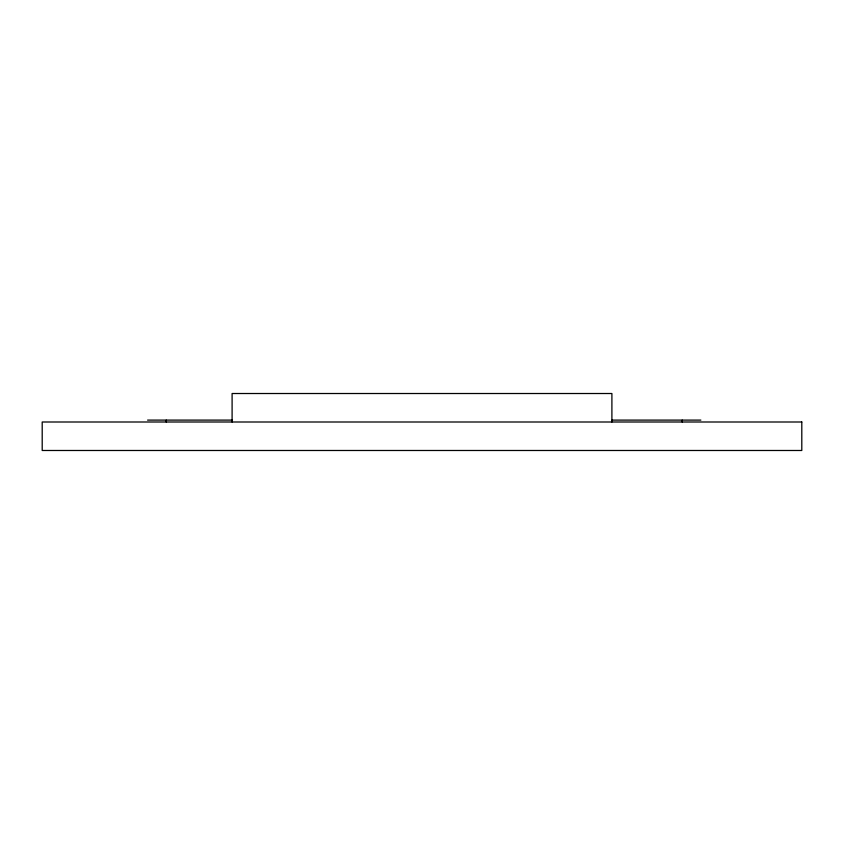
<?xml version="1.0" encoding="UTF-8"?>
<svg xmlns="http://www.w3.org/2000/svg" width="844" height="844" viewBox="0 0 844 844"><rect width="100%" height="100%" fill="white"/><g stroke="black" fill="none" stroke-linecap="round" stroke-linejoin="round"><path stroke-width="1.27" d="M147.595 420.101L232.469 420.101M612.048 420.101L700.868 420.101M682.205 420.101L682.205 422M611.9 422L611.9 393.515L232.1 393.515L232.1 422M166.257 420.101L166.257 422M801.8 422L42.2 422L42.2 450.485L801.8 450.485L801.8 422"/></g></svg>
